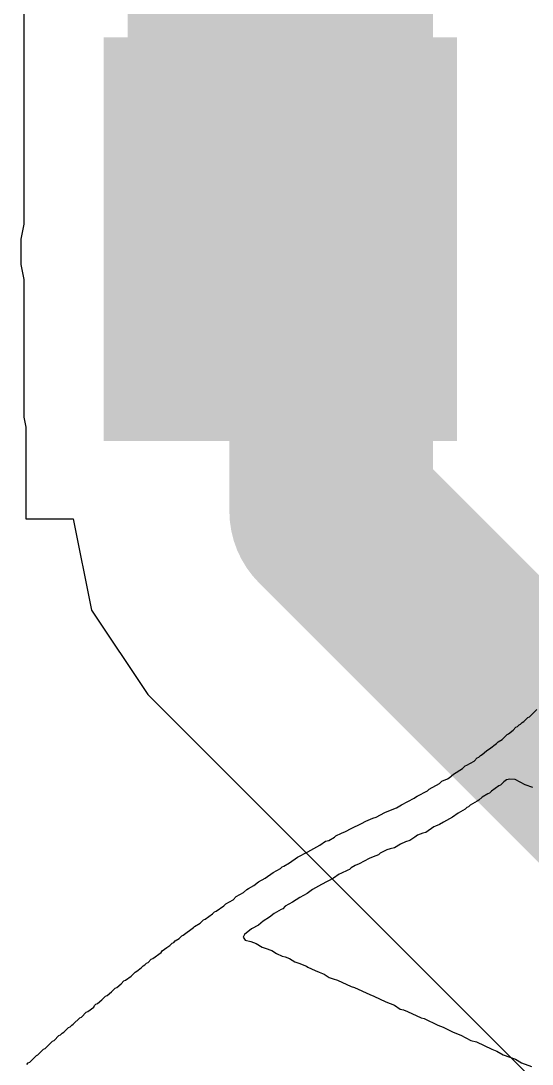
# Model space of a CAD drawing. Header units: millimetres. Extents: x 0 to 172, y 0 to 138.
# Drawn here: x 74.74 to 76.016, y 77.594 to 80.2 of the extents above; entities that cross this region are included whole.
import ezdxf

# ---------------------------------------------------------------- set-up
doc = ezdxf.new("R2010")
doc.units = ezdxf.units.MM
for name, color, linetype in [('BottomLayer', 5, 'Continuous'), ('BottomPaste', 16, 'Continuous'), ('BottomSolder', 6, 'Continuous'), ('TopOverlay', 2, 'Continuous')]:
    doc.layers.add(name, color=color, linetype=linetype)

# ---------------------------------------------------------------- blocks, each defined once
blk = doc.blocks.new('C___0603_B_330')
at = {"layer": 'BottomLayer'}
for points in [[(-1.143, -0.4445), (-1.143, 0.4445), (-0.381, 0.4445), (-0.381, -0.4445)], [(0.381, -0.4445), (0.381, 0.4445), (1.143, 0.4445), (1.143, -0.4445)]]:
    blk.add_hatch(color=5, dxfattribs=at).paths.add_polyline_path(points)
at = {"layer": 'BottomPaste'}
for points in [[(-1.143, -0.4445), (-1.143, 0.4445), (-0.381, 0.4445), (-0.381, -0.4445)], [(0.381, -0.4445), (0.381, 0.4445), (1.143, 0.4445), (1.143, -0.4445)]]:
    blk.add_hatch(color=16, dxfattribs=at).paths.add_polyline_path(points)
at = {"layer": 'BottomSolder'}
for points in [[(-1.203, -0.5045), (-1.203, 0.5045), (-0.321, 0.5045), (-0.321, -0.5045)], [(0.321, -0.5045), (0.321, 0.5045), (1.203, 0.5045), (1.203, -0.5045)]]:
    blk.add_hatch(color=6, dxfattribs=at).paths.add_polyline_path(points)

msp = doc.modelspace()

# ---------------------------------------------------------------- hatches: boundary and pattern name
at = {"layer": 'BottomLayer'}
msp.add_hatch(color=5, dxfattribs=at).paths.add_polyline_path([(75.0062, 79.2099), (75.7682, 79.2099), (75.7682, 81.4197), (75.0062, 81.4197)])

# ---------------------------------------------------------------- linework, layer by layer
for p, q in [((74.7472, 80.3278), (74.7472, 79.6919)), ((74.7472, 79.6919), (74.7398, 79.6544)), ((74.7398, 79.6544), (74.7398, 79.5909)), ((74.7398, 79.5909), (74.7472, 79.5534)), ((74.7472, 79.5534), (74.7472, 79.2099)), ((74.7472, 79.2099), (74.7522, 79.1849)), ((74.7522, 79.1849), (74.7522, 78.9559)), ((74.7522, 78.9559), (74.8706, 78.9559)), ((74.8706, 78.9559), (74.916, 78.7273)), ((74.916, 78.7273), (75.0564, 78.5172)), ((75.0564, 78.5172), (76.6477, 76.926))]:
    msp.add_line(p, q, dxfattribs=at)
at = {"layer": 'BottomLayer', "const_width": 0.508}
for points in [[(75.3872, 79.5909), (75.3872, 79.6544)], [(75.3872, 79.5909), (75.5142, 79.4639)], [(75.5142, 78.9751), (75.5142, 79.4639)], [(75.5142, 78.9751), (77.2144, 77.2748)]]:
    msp.add_lwpolyline(points, dxfattribs=at)
at = {"layer": 'BottomLayer', "const_width": 0.254}
for points in [[(75.2602, 79.6544, 1), (75.5142, 79.6544, 1)], [(75.2602, 79.5909, 1), (75.5142, 79.5909, 1)], [(75.2602, 79.5909, 1), (75.5142, 79.5909, 1)], [(75.3872, 79.4639, 1), (75.6412, 79.4639, 1)], [(75.3872, 79.4639, 1), (75.6412, 79.4639, 1)], [(75.3872, 78.9751, 1), (75.6412, 78.9751, 1)], [(75.3872, 78.9751, 1), (75.6412, 78.9751, 1)]]:
    msp.add_lwpolyline(points, format="xyb", close=True, dxfattribs=at)
at = {"layer": 'TopOverlay'}
for p, q in [((76.0095, 78.4612), (76.0275, 78.4792)), ((75.9834, 78.4411), (75.9874, 78.4431)), ((75.9874, 78.4431), (75.9914, 78.4471)), ((75.9914, 78.4471), (75.9954, 78.4492)), ((75.9954, 78.4492), (76.0055, 78.4592)), ((76.0055, 78.4592), (76.0095, 78.4612)), ((75.9413, 78.405), (75.9533, 78.4171)), ((75.9533, 78.4171), (75.9573, 78.4191)), ((75.9573, 78.4191), (75.9684, 78.4281)), ((75.9684, 78.4281), (75.9754, 78.4351)), ((75.9754, 78.4351), (75.9794, 78.4371)), ((75.9794, 78.4371), (75.9834, 78.4411)), ((75.9092, 78.381), (75.9273, 78.395)), ((75.9273, 78.395), (75.9313, 78.399)), ((75.9313, 78.399), (75.9413, 78.405)), ((75.8832, 78.3609), (75.8872, 78.3649)), ((75.8872, 78.3649), (75.8912, 78.3669)), ((75.8912, 78.3669), (75.9022, 78.376)), ((75.9022, 78.376), (75.9052, 78.379)), ((75.9052, 78.379), (75.9092, 78.381)), ((75.8421, 78.3319), (75.8491, 78.3389)), ((75.8491, 78.3389), (75.8531, 78.3409)), ((75.8531, 78.3409), (75.8711, 78.3509)), ((75.8711, 78.3509), (75.8792, 78.3589)), ((75.8792, 78.3589), (75.8832, 78.3609)), ((75.809, 78.3088), (75.82, 78.3178)), ((75.82, 78.3178), (75.8421, 78.3319)), ((75.7588, 78.2807), (75.7849, 78.2948)), ((75.7849, 78.2948), (75.7909, 78.3008)), ((75.7909, 78.3008), (75.805, 78.3068)), ((75.805, 78.3068), (75.809, 78.3088)), ((75.9333, 78.2887), (75.9142, 78.2757)), ((75.9373, 78.2908), (75.9333, 78.2887)), ((75.9453, 78.2988), (75.9373, 78.2908)), ((75.9523, 78.3038), (75.9453, 78.2988)), ((75.9604, 78.3058), (75.9523, 78.3038)), ((75.9734, 78.3048), (75.9604, 78.3058)), ((75.9985, 78.2918), (75.9734, 78.3048)), ((76.0175, 78.2847), (75.9985, 78.2918)), ((75.7218, 78.2577), (75.7248, 78.2607)), ((75.7248, 78.2607), (75.7288, 78.2627)), ((75.7288, 78.2627), (75.7548, 78.2767)), ((75.7548, 78.2767), (75.7588, 78.2807)), ((75.8912, 78.2607), (75.8832, 78.2527)), ((75.9052, 78.2687), (75.8912, 78.2607)), ((75.9092, 78.2707), (75.9052, 78.2687)), ((75.9142, 78.2757), (75.9092, 78.2707)), ((75.6776, 78.2336), (75.6897, 78.2416)), ((75.6897, 78.2416), (75.7218, 78.2577)), ((75.8531, 78.2346), (75.8491, 78.2306)), ((75.8571, 78.2366), (75.8531, 78.2346)), ((75.8611, 78.2406), (75.8571, 78.2366)), ((75.8792, 78.2507), (75.8611, 78.2406)), ((75.8832, 78.2527), (75.8792, 78.2507)), ((75.6005, 78.2005), (75.6185, 78.2085)), ((75.6185, 78.2085), (75.6265, 78.2106)), ((75.6265, 78.2106), (75.6486, 78.2226)), ((75.6486, 78.2226), (75.6586, 78.2266)), ((75.6586, 78.2266), (75.6776, 78.2336)), ((75.817, 78.2106), (75.7949, 78.1985)), ((75.831, 78.2206), (75.817, 78.2106)), ((75.8491, 78.2306), (75.831, 78.2206)), ((75.5503, 78.1745), (75.5644, 78.1825)), ((75.5644, 78.1825), (75.5904, 78.1945)), ((75.5904, 78.1945), (75.6005, 78.2005)), ((75.7709, 78.1865), (75.7508, 78.1725)), ((75.7749, 78.1885), (75.7709, 78.1865)), ((75.7849, 78.1925), (75.7749, 78.1885)), ((75.7949, 78.1985), (75.7849, 78.1925)), ((75.5082, 78.1524), (75.5223, 78.1604)), ((75.5223, 78.1604), (75.5263, 78.1644)), ((75.5263, 78.1644), (75.5403, 78.1705)), ((75.5403, 78.1705), (75.5503, 78.1745)), ((75.7228, 78.1604), (75.7107, 78.1524)), ((75.7298, 78.1654), (75.7228, 78.1604)), ((75.7428, 78.1705), (75.7298, 78.1654)), ((75.7508, 78.1725), (75.7428, 78.1705)), ((75.4561, 78.1243), (75.4862, 78.1404)), ((75.4862, 78.1404), (75.5002, 78.1504)), ((75.5002, 78.1504), (75.5082, 78.1524)), ((75.6616, 78.1314), (75.6536, 78.1293)), ((75.6726, 78.1344), (75.6616, 78.1314)), ((75.6877, 78.1434), (75.6726, 78.1344)), ((75.6997, 78.1494), (75.6877, 78.1434)), ((75.7107, 78.1524), (75.6997, 78.1494)), ((75.41, 78.0963), (75.43, 78.1103)), ((75.43, 78.1103), (75.4561, 78.1243)), ((75.6095, 78.1073), (75.5844, 78.0943)), ((75.6195, 78.1113), (75.6095, 78.1073)), ((75.6325, 78.1163), (75.6195, 78.1113)), ((75.6365, 78.1203), (75.6325, 78.1163)), ((75.6536, 78.1293), (75.6365, 78.1203)), ((75.3699, 78.0722), (75.3879, 78.0822)), ((75.3879, 78.0822), (75.3919, 78.0862)), ((75.3919, 78.0862), (75.3959, 78.0882)), ((75.3959, 78.0882), (75.41, 78.0963)), ((75.5563, 78.0782), (75.5383, 78.0702)), ((75.5603, 78.0802), (75.5563, 78.0782)), ((75.5644, 78.0842), (75.5603, 78.0802)), ((75.5744, 78.0902), (75.5644, 78.0842)), ((75.5844, 78.0943), (75.5744, 78.0902)), ((75.3328, 78.0491), (75.3498, 78.0582)), ((75.3498, 78.0582), (75.3699, 78.0722)), ((75.5202, 78.0582), (75.4902, 78.0421)), ((75.5343, 78.0682), (75.5202, 78.0582)), ((75.5383, 78.0702), (75.5343, 78.0682)), ((75.2957, 78.0221), (75.3037, 78.0301)), ((75.3037, 78.0301), (75.3077, 78.0321)), ((75.3077, 78.0321), (75.3217, 78.0401)), ((75.3217, 78.0401), (75.3328, 78.0491)), ((75.4681, 78.0301), (75.4541, 78.0201)), ((75.4902, 78.0421), (75.4681, 78.0301)), ((75.2516, 77.994), (75.2696, 78.004)), ((75.2696, 78.004), (75.2776, 78.0121)), ((75.2776, 78.0121), (75.2957, 78.0221)), ((75.436, 78.01), (75.418, 77.998)), ((75.4541, 78.0201), (75.436, 78.01)), ((75.2185, 77.9689), (75.2235, 77.974)), ((75.2235, 77.974), (75.2275, 77.976)), ((75.2275, 77.976), (75.2466, 77.989)), ((75.2466, 77.989), (75.2516, 77.994)), ((75.3899, 77.98), (75.3719, 77.9699)), ((75.3939, 77.982), (75.3899, 77.98)), ((75.3999, 77.988), (75.3939, 77.982)), ((75.418, 77.998), (75.3999, 77.988)), ((75.1874, 77.9459), (75.1954, 77.9539)), ((75.1954, 77.9539), (75.1994, 77.9559)), ((75.1994, 77.9559), (75.2185, 77.9689)), ((75.3448, 77.9509), (75.3328, 77.9409)), ((75.3608, 77.9609), (75.3448, 77.9509)), ((75.3719, 77.9699), (75.3608, 77.9609)), ((75.1453, 77.9158), (75.1704, 77.9349)), ((75.1704, 77.9349), (75.1734, 77.9379)), ((75.1734, 77.9379), (75.1874, 77.9459)), ((75.3157, 77.9319), (75.2977, 77.9178)), ((75.3328, 77.9409), (75.3157, 77.9319)), ((75.1112, 77.8897), (75.1172, 77.8958)), ((75.1172, 77.8958), (75.1212, 77.8978)), ((75.1212, 77.8978), (75.1253, 77.9018)), ((75.1253, 77.9018), (75.1353, 77.9078)), ((75.1353, 77.9078), (75.1413, 77.9138)), ((75.1413, 77.9138), (75.1453, 77.9158)), ((75.2977, 77.9178), (75.2947, 77.9108)), ((75.2947, 77.9108), (75.2997, 77.9038)), ((75.2997, 77.9038), (75.3137, 77.8998)), ((75.3137, 77.8998), (75.3268, 77.8948)), ((75.0691, 77.8577), (75.0902, 77.8727)), ((75.0902, 77.8727), (75.0922, 77.8767)), ((75.0922, 77.8767), (75.1042, 77.8847)), ((75.1042, 77.8847), (75.1112, 77.8897)), ((75.3268, 77.8948), (75.3418, 77.8857)), ((75.3418, 77.8857), (75.3498, 77.8837)), ((75.3498, 77.8837), (75.3659, 77.8777)), ((75.3659, 77.8777), (75.3779, 77.8697)), ((75.3779, 77.8697), (75.3919, 77.8637)), ((75.0491, 77.8416), (75.0531, 77.8456)), ((75.0531, 77.8456), (75.0571, 77.8476)), ((75.0571, 77.8476), (75.0651, 77.8557)), ((75.0651, 77.8557), (75.0691, 77.8577)), ((75.3919, 77.8637), (75.3999, 77.8617)), ((75.3999, 77.8617), (75.41, 77.8577)), ((75.41, 77.8577), (75.424, 77.8496)), ((75.424, 77.8496), (75.434, 77.8456)), ((75.434, 77.8456), (75.4531, 77.8386)), ((75.015, 77.8136), (75.025, 77.8236)), ((75.025, 77.8236), (75.029, 77.8256)), ((75.029, 77.8256), (75.04, 77.8346)), ((75.04, 77.8346), (75.0451, 77.8396)), ((75.0451, 77.8396), (75.0491, 77.8416)), ((75.4531, 77.8386), (75.4561, 77.8356)), ((75.4561, 77.8356), (75.4741, 77.8276)), ((75.4741, 77.8276), (75.4842, 77.8236)), ((75.4842, 77.8236), (75.4972, 77.8186)), ((75.4972, 77.8186), (75.5092, 77.8105)), ((74.9789, 77.7855), (74.9899, 77.7945)), ((74.9899, 77.7945), (74.9969, 77.8015)), ((74.9969, 77.8015), (75.0009, 77.8035)), ((75.0009, 77.8035), (75.015, 77.8136)), ((75.5092, 77.8105), (75.5192, 77.8065)), ((75.5192, 77.8065), (75.5303, 77.8035)), ((75.5303, 77.8035), (75.5644, 77.7875)), ((74.9508, 77.7634), (74.9548, 77.7654)), ((74.9548, 77.7654), (74.9659, 77.7745)), ((74.9659, 77.7745), (74.9749, 77.7835)), ((74.9749, 77.7835), (74.9789, 77.7855)), ((75.5644, 77.7875), (75.5724, 77.7855)), ((75.5724, 77.7855), (75.6105, 77.7674)), ((75.6105, 77.7674), (75.6205, 77.7634)), ((74.9217, 77.7364), (74.9237, 77.7404)), ((74.9237, 77.7404), (74.9268, 77.7434)), ((74.9268, 77.7434), (74.9308, 77.7454)), ((74.9308, 77.7454), (74.9418, 77.7544)), ((74.9418, 77.7544), (74.9508, 77.7634)), ((75.6205, 77.7634), (75.6506, 77.7494)), ((75.6506, 77.7494), (75.6726, 77.7414)), ((75.6726, 77.7414), (75.6867, 77.7313)), ((74.8907, 77.7113), (74.9027, 77.7233)), ((74.9027, 77.7233), (74.9067, 77.7253)), ((74.9067, 77.7253), (74.9217, 77.7364)), ((75.6867, 77.7313), (75.6947, 77.7293)), ((75.6947, 77.7293), (75.7047, 77.7253)), ((75.7047, 77.7253), (75.7388, 77.7093)), ((74.8586, 77.6852), (74.8626, 77.6872)), ((74.8626, 77.6872), (74.8666, 77.6912)), ((74.8666, 77.6912), (74.8706, 77.6933)), ((74.8706, 77.6933), (74.8867, 77.7093)), ((74.8867, 77.7093), (74.8907, 77.7113)), ((75.7388, 77.7093), (75.7468, 77.7073)), ((75.7468, 77.7073), (75.7809, 77.6912)), ((75.7809, 77.6912), (75.7939, 77.6862)), ((74.8225, 77.6531), (74.8345, 77.6652)), ((74.8345, 77.6652), (74.8385, 77.6672)), ((74.8385, 77.6672), (74.8425, 77.6712)), ((74.8425, 77.6712), (74.8466, 77.6732)), ((74.8466, 77.6732), (74.8586, 77.6852)), ((75.7939, 77.6862), (75.819, 77.6732)), ((75.819, 77.6732), (75.838, 77.6662)), ((75.838, 77.6662), (75.8631, 77.6531)), ((74.8004, 77.6331), (74.8185, 77.6511)), ((74.8185, 77.6511), (74.8225, 77.6531)), ((75.8631, 77.6531), (75.8771, 77.6491)), ((75.8771, 77.6491), (75.9152, 77.6311)), ((74.7623, 77.599), (74.7784, 77.6151)), ((74.7784, 77.6151), (74.7824, 77.6171)), ((74.7824, 77.6171), (74.7964, 77.6311)), ((74.7964, 77.6311), (74.8004, 77.6331)), ((75.9152, 77.6311), (75.9283, 77.6261)), ((75.9283, 77.6261), (75.9433, 77.6171)), ((75.9433, 77.6171), (75.9744, 77.606)), ((74.7543, 77.593), (74.7583, 77.597)), ((74.7583, 77.597), (74.7623, 77.599)), ((75.9744, 77.606), (75.9894, 77.597)), ((75.9894, 77.597), (76.0145, 77.588))]:
    msp.add_line(p, q, dxfattribs=at)

# ---------------------------------------------------------------- block references
at = {"rotation": 180}
msp.add_blockref('C___0603_B_330', (76.1492, 79.6544), dxfattribs=at)

doc.saveas('drawing.dxf')
